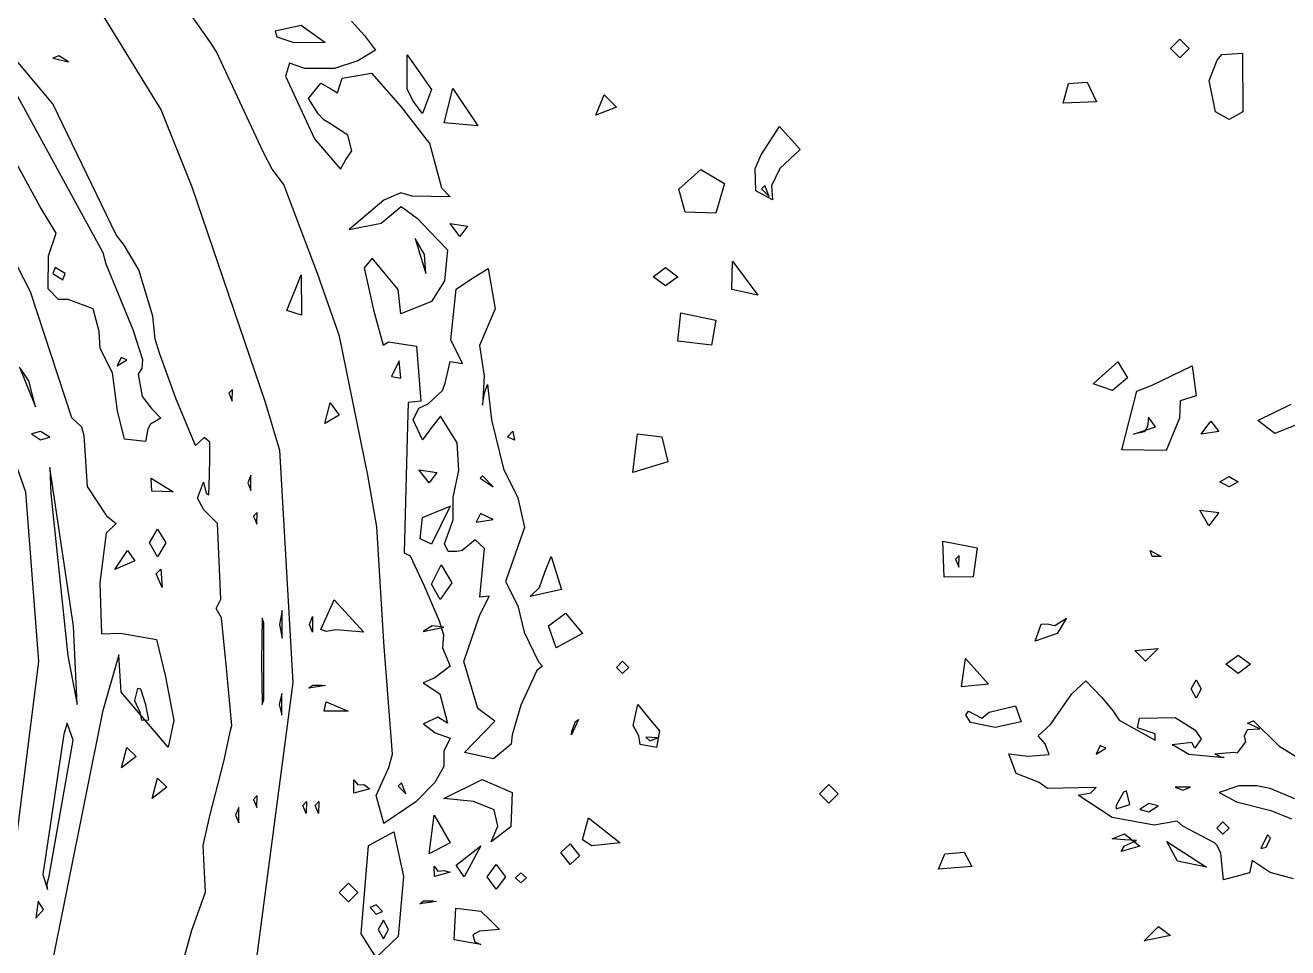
# Model space of a CAD drawing. Extents: x 0.2 to 67.3, y 0 to 43.3.
# Drawn here: x 29.69 to 36.41, y 18.03 to 22.95 of the extents above; entities that cross this region are included whole.
import ezdxf

# ---------------------------------------------------------------- set-up
doc = ezdxf.new("R2010")
doc.units = 0

msp = doc.modelspace()

# ---------------------------------------------------------------- linework, layer by layer
at = {"layer": 'Image'}
for p, q in [((29.833575, 22.530285), (29.274029, 23.195076)), ((30.670414, 22.862495), (30.453749, 23.167692)), ((30.079931, 23.032516), (30.378933, 22.546689)), ((31.156852, 22.947347), (31.017811, 22.917476)), ((31.282394, 22.857468), (31.156852, 22.947347)), ((31.424962, 22.970366), (31.493426, 22.893372)), ((31.017811, 22.917476), (31.026807, 22.886096)), ((31.026807, 22.886096), (31.116644, 22.856039)), ((31.493426, 22.893372), (31.551917, 22.814996)), ((35.78806, 22.824581), (35.837267, 22.873767)), ((35.837267, 22.873767), (35.886474, 22.824581)), ((30.7045, 22.806854), (30.670414, 22.862495)), ((30.953316, 22.273348), (30.7045, 22.806854)), ((31.116644, 22.856039), (31.282381, 22.858685)), ((31.282381, 22.858685), (31.282394, 22.857468)), ((31.551917, 22.814996), (31.457776, 22.759361)), ((35.837267, 22.775368), (35.78806, 22.824581)), ((35.78806, 22.824581), (35.78806, 22.824581)), ((35.886474, 22.824581), (35.837267, 22.775368)), ((29.864994, 22.785951), (29.834125, 22.772987)), ((29.834125, 22.772987), (29.915902, 22.753408)), ((29.915902, 22.753514), (29.864994, 22.785951)), ((29.915902, 22.753408), (29.915902, 22.753514)), ((31.093485, 22.747005), (31.072291, 22.676837)), ((31.17578, 22.718377), (31.093485, 22.747005)), ((31.457776, 22.759361), (31.333438, 22.718377)), ((31.720284, 22.610215), (31.721607, 22.791508)), ((31.721607, 22.791508), (31.851391, 22.606194)), ((35.993337, 22.654163), (36.035604, 22.762456)), ((36.035604, 22.762456), (36.061718, 22.792963)), ((36.061718, 22.792963), (36.170621, 22.799577)), ((36.170621, 22.799577), (36.173531, 22.487925)), ((29.583171, 22.684537), (30.098864, 21.737568)), ((31.072291, 22.676837), (31.228128, 22.344018)), ((31.333438, 22.718377), (31.17578, 22.718377)), ((31.37534, 22.667074), (31.530515, 22.693658)), ((31.530515, 22.693658), (31.686674, 22.515971)), ((31.195333, 22.558066), (31.260942, 22.64006)), ((31.260942, 22.64006), (31.32655, 22.601802)), ((31.32655, 22.601802), (31.350733, 22.587779)), ((31.350733, 22.587779), (31.37534, 22.667074)), ((31.75309, 22.544599), (31.720284, 22.610215)), ((31.851391, 22.606194), (31.802183, 22.478982)), ((31.918417, 22.42895), (31.964756, 22.610956)), ((31.964756, 22.610956), (32.096966, 22.41318)), ((35.216283, 22.534016), (35.243932, 22.637811)), ((35.243932, 22.637811), (35.34355, 22.644426)), ((35.34355, 22.644426), (35.394403, 22.54063)), ((36.026973, 22.487846), (35.993337, 22.654163)), ((30.378933, 22.546689), (30.407977, 22.500413)), ((31.246474, 22.476045), (31.195333, 22.558066)), ((31.802183, 22.478982), (31.752976, 22.544599)), ((31.752976, 22.544599), (31.75309, 22.544599)), ((32.726292, 22.468796), (32.770033, 22.578148)), ((32.770033, 22.578148), (32.835642, 22.512531)), ((35.394403, 22.54063), (35.216283, 22.534016)), ((35.216283, 22.534016), (35.216283, 22.534016)), ((30.170048, 21.831098), (29.833575, 22.530285)), ((30.407977, 22.500413), (30.573441, 22.087426)), ((31.277576, 22.443608), (31.246474, 22.476045)), ((31.686674, 22.515971), (31.827276, 22.333858)), ((32.835642, 22.512531), (32.726292, 22.468796)), ((32.726292, 22.468796), (32.726292, 22.468796)), ((36.026981, 22.487925), (36.026973, 22.487846)), ((36.09971, 22.446915), (36.026981, 22.487925)), ((36.173531, 22.487925), (36.09971, 22.446915)), ((29.765725, 21.981302), (29.530561, 22.410852)), ((31.303585, 22.428791), (31.277576, 22.443608)), ((31.40446, 22.362804), (31.303585, 22.428791)), ((32.096966, 22.41318), (31.918417, 22.429055)), ((31.918417, 22.429055), (31.918417, 22.42895)), ((33.606833, 22.258241), (33.705366, 22.409079)), ((33.705366, 22.409079), (33.814905, 22.286015)), ((31.228128, 22.344018), (31.366637, 22.180718)), ((31.425706, 22.279143), (31.40446, 22.362804)), ((31.827276, 22.333858), (31.840241, 22.320629)), ((29.321752, 22.288641), (29.711599, 21.529076)), ((31.001418, 22.181961), (30.953316, 22.273348)), ((31.392143, 22.22993), (31.425706, 22.279143)), ((31.840241, 22.320629), (31.904733, 22.082558)), ((33.814905, 22.286015), (33.705895, 22.184422)), ((31.366637, 22.180718), (31.392143, 22.22993)), ((33.574358, 22.184422), (33.606833, 22.258241)), ((31.064068, 22.099226), (31.001418, 22.181961)), ((33.169257, 22.074117), (33.285576, 22.179183)), ((33.285576, 22.179183), (33.412256, 22.104941)), ((33.578617, 22.066788), (33.574358, 22.184422)), ((33.705895, 22.184422), (33.66222, 22.092585)), ((30.573441, 22.087426), (30.96499, 20.939268)), ((31.110185, 21.977386), (31.064068, 22.099226)), ((31.904733, 22.082558), (31.949842, 22.033345)), ((33.202063, 21.951615), (33.169257, 22.074117)), ((33.412256, 22.104941), (33.365663, 21.947207)), ((33.667089, 22.018714), (33.578514, 22.066788)), ((33.578514, 22.066788), (33.578617, 22.066788)), ((33.627018, 22.094755), (33.608656, 22.076499)), ((33.608656, 22.076499), (33.649417, 22.036044)), ((33.649417, 22.036044), (33.627007, 22.094861)), ((33.627007, 22.094861), (33.627018, 22.094755)), ((33.66222, 22.092585), (33.667089, 22.018714)), ((31.59719, 22.015856), (31.412863, 21.860176)), ((31.687405, 22.054776), (31.59719, 22.015856)), ((31.747394, 22.038372), (31.687405, 22.054776)), ((31.949842, 22.033345), (31.747394, 22.038372)), ((29.851286, 21.839935), (29.765725, 21.981302)), ((31.243641, 21.625887), (31.110185, 21.977386)), ((31.582138, 21.893883), (31.688953, 21.983071)), ((31.688953, 21.983071), (31.776312, 21.91849)), ((33.365663, 21.947207), (33.202063, 21.951615)), ((33.202063, 21.951615), (33.202063, 21.951615)), ((31.412863, 21.860176), (31.582138, 21.893883)), ((31.776312, 21.91849), (31.838011, 21.8529)), ((31.949913, 21.891449), (32.042531, 21.877691)), ((31.949913, 21.891343), (31.949913, 21.891449)), ((32.001523, 21.823002), (31.949913, 21.891343)), ((32.042531, 21.877691), (32.001523, 21.823002)), ((29.809402, 21.719761), (29.851286, 21.839935)), ((30.212534, 21.777229), (30.170048, 21.831098)), ((31.813087, 21.725979), (31.763991, 21.811863)), ((31.763991, 21.811863), (31.820437, 21.625887)), ((31.838011, 21.8529), (31.935176, 21.751114)), ((30.098864, 21.737568), (30.114739, 21.676211)), ((30.291399, 21.644593), (30.212534, 21.777229)), ((31.820437, 21.625887), (31.813082, 21.725979)), ((31.813082, 21.725979), (31.813087, 21.725979)), ((31.935176, 21.751114), (31.919619, 21.585829)), ((29.809156, 21.543284), (29.809402, 21.719761)), ((30.114739, 21.676211), (30.259866, 21.327755)), ((31.53401, 21.706532), (31.491124, 21.655018)), ((31.672935, 21.540057), (31.53401, 21.706532)), ((33.450731, 21.540189), (33.453668, 21.691345)), ((33.453668, 21.691345), (33.590151, 21.509391)), ((29.84642, 21.658087), (29.833879, 21.625279)), ((29.833879, 21.625279), (29.886957, 21.59247)), ((29.899498, 21.625279), (29.84642, 21.658087)), ((29.886957, 21.59247), (29.899498, 21.625279)), ((29.899498, 21.625279), (29.899498, 21.625279)), ((30.365969, 21.398558), (30.291399, 21.644593)), ((31.080568, 21.428852), (31.15558, 21.619167)), ((31.15558, 21.619167), (31.157432, 21.402844)), ((31.36075, 21.291349), (31.243641, 21.625887)), ((31.491124, 21.655018), (31.542215, 21.431366)), ((31.982597, 21.542782), (32.05821, 21.593635)), ((32.05821, 21.593635), (32.152491, 21.651975)), ((32.152491, 21.651975), (32.189882, 21.43761)), ((33.032473, 21.608584), (33.098082, 21.65777)), ((33.098082, 21.559371), (33.032473, 21.608584)), ((33.032473, 21.608584), (33.032473, 21.608584)), ((33.098082, 21.65777), (33.16369, 21.608584)), ((33.16369, 21.608584), (33.098082, 21.559371)), ((29.711599, 21.529076), (29.932486, 20.858306)), ((29.863319, 21.48714), (29.809156, 21.543284)), ((31.686693, 21.410464), (31.672935, 21.540057)), ((31.919619, 21.585829), (31.85143, 21.476583)), ((31.954125, 21.271928), (31.982597, 21.542782)), ((33.590151, 21.509391), (33.450731, 21.540189)), ((33.450731, 21.540189), (33.450731, 21.540189)), ((29.91449, 21.48714), (29.863319, 21.48714)), ((30.048951, 21.437081), (29.91449, 21.48714)), ((31.85143, 21.476583), (31.686693, 21.410464)), ((30.079989, 21.31659), (30.048951, 21.437081)), ((30.377769, 21.275526), (30.365969, 21.398558)), ((31.080531, 21.428773), (31.080568, 21.428852)), ((31.157432, 21.402844), (31.080531, 21.428773)), ((31.542215, 21.431366), (31.593306, 21.243327)), ((32.189882, 21.43761), (32.106412, 21.242639)), ((33.163577, 21.264811), (33.179901, 21.415359)), ((33.179901, 21.415359), (33.365963, 21.376921)), ((30.259866, 21.327755), (30.310142, 21.167973)), ((33.365963, 21.376921), (33.343057, 21.243671)), ((30.085122, 21.225944), (30.079989, 21.31659)), ((30.401873, 21.201734), (30.377769, 21.275526)), ((31.511174, 20.550675), (31.36075, 21.291349)), ((31.593306, 21.243327), (31.621785, 21.260525)), ((31.621785, 21.260525), (31.769944, 21.23777)), ((32.015461, 21.145246), (31.954125, 21.271928)), ((33.343057, 21.243671), (33.163571, 21.264837)), ((33.163571, 21.264837), (33.163577, 21.264811)), ((30.150733, 21.09561), (30.085122, 21.225944)), ((30.491132, 20.955699), (30.401873, 21.201734)), ((31.769944, 21.23777), (31.794391, 20.945433)), ((32.106412, 21.242639), (32.130383, 21.07828)), ((29.70512, 21.054018), (29.65578, 21.126513)), ((29.65578, 21.126513), (29.740942, 20.914477)), ((30.196448, 21.178583), (30.176419, 21.13326)), ((30.176419, 21.13326), (30.227327, 21.165672)), ((30.227314, 21.165619), (30.196448, 21.178583)), ((30.227327, 21.165672), (30.227314, 21.165619)), ((30.307337, 21.121142), (30.287652, 21.089604)), ((30.310142, 21.167973), (30.307337, 21.121142)), ((31.678491, 21.160909), (31.636835, 21.076243)), ((31.678501, 21.160936), (31.678491, 21.160909)), ((31.687259, 21.068041), (31.678501, 21.160936)), ((31.923608, 21.040947), (31.949855, 21.156094)), ((31.949855, 21.156094), (32.015461, 21.145246)), ((35.375943, 21.03809), (35.506565, 21.155274)), ((35.506565, 21.155274), (35.558315, 21.068781)), ((35.689535, 21.030655), (35.90335, 21.133472)), ((35.90335, 21.133472), (35.923749, 20.974034)), ((29.740942, 20.914477), (29.70512, 21.054018)), ((29.70512, 21.054018), (29.70512, 21.054018)), ((30.178416, 20.894077), (30.150733, 21.09561)), ((30.287652, 21.089604), (30.309639, 20.969404)), ((31.636835, 21.076243), (31.687259, 21.068041)), ((32.130383, 21.07828), (32.121704, 20.924319)), ((35.558315, 21.068781), (35.478239, 21.002133)), ((30.791233, 21.008139), (30.771416, 20.988295)), ((30.771416, 20.988295), (30.78864, 20.945221)), ((30.78864, 20.945221), (30.791286, 21.008112)), ((30.791286, 21.008112), (30.791233, 21.008139)), ((31.833669, 20.931648), (31.909427, 21.001577)), ((31.909427, 21.001577), (31.923608, 21.040947)), ((32.121704, 20.924319), (32.133558, 20.988401)), ((32.133558, 20.988401), (32.148586, 21.03428)), ((32.148586, 21.03428), (32.169938, 20.845658)), ((35.478239, 21.002133), (35.375943, 21.03809)), ((35.375943, 21.03809), (35.375943, 21.03809)), ((35.529131, 20.686247), (35.608956, 20.997661)), ((35.608956, 20.997661), (35.689535, 21.030655)), ((29.688575, 20.4595), (29.51041, 20.967949)), ((30.309639, 20.969404), (30.358846, 20.906486)), ((30.593378, 20.709663), (30.491132, 20.955699)), ((30.96499, 20.939268), (31.040833, 20.684236)), ((31.282781, 20.826741), (31.310117, 20.936093)), ((31.310117, 20.936093), (31.359324, 20.870476)), ((31.725473, 20.937495), (31.720631, 20.751837)), ((31.794391, 20.945433), (31.725473, 20.937495)), ((31.782755, 20.907042), (31.833669, 20.931648)), ((35.838963, 20.946888), (35.835868, 20.854628)), ((35.923749, 20.974034), (35.838963, 20.946888)), ((36.253131, 20.842616), (36.43151, 20.929981)), ((29.932486, 20.858306), (29.986408, 20.809093)), ((30.21479, 20.741886), (30.178416, 20.894077)), ((30.408053, 20.853755), (30.354205, 20.821714)), ((30.358846, 20.906486), (30.408053, 20.853755)), ((31.359324, 20.870476), (31.282781, 20.826741)), ((31.753537, 20.845764), (31.782755, 20.907042)), ((31.898911, 20.864589), (31.851449, 20.804754)), ((31.987061, 20.722733), (31.898911, 20.864589)), ((35.669948, 20.860105), (35.66545, 20.810204)), ((35.707333, 20.808141), (35.669948, 20.860105)), ((35.835868, 20.854628), (35.763957, 20.682411)), ((29.768286, 20.784249), (29.719079, 20.771284)), ((29.817493, 20.752472), (29.768286, 20.784249)), ((29.986408, 20.809093), (29.999003, 20.762659)), ((30.338648, 20.796314), (30.326874, 20.730962)), ((30.354205, 20.821714), (30.338648, 20.796314)), ((31.282781, 20.826741), (31.282781, 20.826741)), ((31.802242, 20.739137), (31.753537, 20.845764)), ((31.851449, 20.804754), (31.802242, 20.739137)), ((32.169938, 20.845658), (32.234689, 20.58478)), ((32.255983, 20.754351), (32.283857, 20.784884)), ((32.283857, 20.784884), (32.292853, 20.737127)), ((35.59111, 20.769141), (35.707323, 20.808114)), ((35.66545, 20.810204), (35.648516, 20.781841)), ((35.707323, 20.808114), (35.707333, 20.808141)), ((35.951969, 20.769432), (36.003584, 20.837774)), ((36.003584, 20.837774), (36.044589, 20.783085)), ((36.344375, 20.772157), (36.253131, 20.842616)), ((36.253131, 20.842616), (36.253131, 20.842616)), ((36.462929, 20.821681), (36.344375, 20.772157)), ((29.719079, 20.771284), (29.768286, 20.739508)), ((29.768286, 20.739508), (29.817493, 20.752472)), ((29.817493, 20.752472), (29.817493, 20.752472)), ((29.999003, 20.762659), (30.01538, 20.490641)), ((30.326874, 20.730962), (30.21479, 20.741886)), ((30.639992, 20.750673), (30.593378, 20.709663)), ((30.67049, 20.726067), (30.639992, 20.750673)), ((30.67049, 20.644046), (30.67049, 20.726067)), ((31.720631, 20.751837), (31.705179, 20.137343)), ((31.99693, 20.575122), (31.987061, 20.722733)), ((32.255983, 20.754324), (32.255983, 20.754351)), ((32.292853, 20.737127), (32.255983, 20.754324)), ((32.92301, 20.564592), (32.948145, 20.770517)), ((32.948145, 20.770517), (33.078161, 20.755171)), ((33.078161, 20.755171), (33.10939, 20.621768)), ((35.648516, 20.781841), (35.59111, 20.769141)), ((36.044589, 20.783085), (35.951969, 20.769326)), ((35.951969, 20.769326), (35.951969, 20.769432)), ((31.040833, 20.684236), (31.111974, 19.446649)), ((35.529123, 20.686115), (35.529131, 20.686247)), ((35.763957, 20.682411), (35.529123, 20.686115)), ((29.943797, 19.746634), (29.817557, 20.591421)), ((29.817557, 20.591421), (29.822954, 20.452118)), ((30.668109, 20.549908), (30.67049, 20.644046)), ((32.234689, 20.58478), (32.310709, 20.430501)), ((33.10939, 20.621768), (32.923002, 20.564618)), ((30.361513, 20.465373), (30.356592, 20.535038)), ((30.356592, 20.535038), (30.473596, 20.461722)), ((30.665014, 20.44545), (30.668109, 20.549908)), ((30.888965, 20.550913), (30.872428, 20.509903)), ((30.888965, 20.468919), (30.888965, 20.550913)), ((30.888965, 20.550913), (30.888965, 20.550913)), ((31.559516, 20.274583), (31.511174, 20.550675)), ((31.785785, 20.57835), (31.878402, 20.564592)), ((31.785785, 20.578244), (31.785785, 20.57835)), ((31.837397, 20.509903), (31.785785, 20.578244)), ((31.878402, 20.564592), (31.837397, 20.509903)), ((31.965632, 20.433068), (31.99693, 20.575122)), ((32.122032, 20.546627), (32.10965, 20.534191)), ((32.10965, 20.534191), (32.179442, 20.489186)), ((32.179439, 20.489239), (32.122032, 20.546627)), ((32.923002, 20.564618), (32.92301, 20.564592)), ((36.050384, 20.515591), (36.099591, 20.542923)), ((36.099591, 20.48826), (36.050384, 20.515591)), ((36.050384, 20.515591), (36.050384, 20.515591)), ((36.099591, 20.542923), (36.148798, 20.515591)), ((36.148798, 20.515591), (36.099591, 20.48826)), ((29.758999, 19.557351), (29.688575, 20.4595)), ((29.822954, 20.452118), (29.913823, 19.588095)), ((30.01538, 20.490641), (30.118367, 20.333505)), ((30.361518, 20.465426), (30.361513, 20.465373)), ((30.473596, 20.461722), (30.361518, 20.465426)), ((30.604795, 20.428967), (30.636571, 20.512919)), ((30.636571, 20.512919), (30.649879, 20.455504)), ((30.649879, 20.455504), (30.665014, 20.44545)), ((30.872428, 20.509903), (30.888965, 20.468919)), ((32.179442, 20.489186), (32.179439, 20.489239)), ((30.637661, 20.365335), (30.604795, 20.428967)), ((31.802509, 20.325726), (31.949818, 20.385602)), ((31.949818, 20.385602), (31.851404, 20.182984)), ((31.966955, 20.313291), (31.965632, 20.433068)), ((32.310709, 20.430501), (32.345465, 20.272201)), ((30.118367, 20.333505), (30.171212, 20.293871)), ((30.709691, 20.293447), (30.637661, 20.365335)), ((30.92245, 20.352052), (30.902633, 20.332209)), ((30.902633, 20.332209), (30.919857, 20.289161)), ((30.919857, 20.289161), (30.922503, 20.352052)), ((30.922503, 20.352052), (30.92245, 20.352052)), ((31.790523, 20.211427), (31.802509, 20.325726)), ((31.9196, 20.185656), (31.966955, 20.313291)), ((32.112537, 20.345623), (32.08793, 20.29985)), ((32.08793, 20.29985), (32.179436, 20.314667)), ((32.179439, 20.314746), (32.112537, 20.345623)), ((32.179436, 20.314667), (32.179439, 20.314746)), ((35.944204, 20.364038), (36.044465, 20.351867)), ((35.944204, 20.364012), (35.944204, 20.364038)), ((35.991606, 20.280615), (35.944204, 20.364012)), ((36.044465, 20.351867), (35.991606, 20.280615)), ((30.171212, 20.293871), (30.117345, 20.242039)), ((30.348284, 20.190048), (30.391572, 20.26384)), ((30.391572, 20.26384), (30.434861, 20.190048)), ((30.728212, 19.889614), (30.709691, 20.293447)), ((31.597079, 19.660353), (31.559516, 20.274583)), ((32.345465, 20.272201), (32.261526, 20.029182)), ((30.117345, 20.242039), (30.084169, 19.977588)), ((30.391572, 20.11623), (30.348284, 20.190048)), ((30.348284, 20.190048), (30.348284, 20.190048)), ((30.434861, 20.190048), (30.391572, 20.11623)), ((31.790534, 20.211427), (31.790523, 20.211427)), ((31.851404, 20.182984), (31.790534, 20.211427)), ((31.939973, 20.14417), (31.9196, 20.185656)), ((32.083843, 20.205579), (32.014921, 20.14999)), ((32.132978, 20.160468), (32.083843, 20.205579)), ((34.582379, 20.007116), (34.574045, 20.198541)), ((34.574045, 20.198541), (34.757988, 20.16396)), ((30.163012, 20.048893), (30.231891, 20.149038)), ((30.231891, 20.149038), (30.270962, 20.094349)), ((31.705179, 20.137343), (31.736583, 20.120939)), ((31.736583, 20.120939), (31.811989, 19.961713)), ((31.986087, 20.14417), (31.939973, 20.14417)), ((32.014921, 20.14999), (31.986087, 20.14417)), ((32.107552, 19.90033), (32.132978, 20.160468)), ((32.455346, 20.034579), (32.488557, 20.1166)), ((32.488557, 20.1166), (32.542442, 19.941843)), ((34.662193, 20.122765), (34.642376, 20.102921)), ((34.6596, 20.059873), (34.662246, 20.122765)), ((34.662246, 20.122765), (34.662193, 20.122765)), ((34.757988, 20.16396), (34.736485, 20.008921)), ((35.689535, 20.116706), (35.679401, 20.149011)), ((35.679401, 20.149011), (35.738745, 20.116706)), ((35.689537, 20.116706), (35.689535, 20.116706)), ((35.738745, 20.116706), (35.689537, 20.116706)), ((30.270962, 20.094349), (30.163012, 20.048893)), ((30.163012, 20.048893), (30.163012, 20.048893)), ((30.383603, 20.02561), (30.408924, 20.050216)), ((30.408924, 20.050216), (30.414956, 19.952215)), ((31.851393, 19.969995), (31.902016, 20.072441)), ((31.902016, 20.072441), (31.959489, 19.977165)), ((34.642376, 20.102921), (34.6596, 20.059873)), ((30.084169, 19.977588), (30.09171, 19.704353)), ((30.414956, 19.952215), (30.383603, 20.02561)), ((30.383603, 20.02561), (30.383603, 20.02561)), ((31.959489, 19.977165), (31.897206, 19.888344)), ((32.261526, 20.029182), (32.245572, 19.98333)), ((32.245572, 19.98333), (32.310701, 19.853763)), ((32.426099, 19.952585), (32.455346, 20.034579)), ((34.736485, 20.008921), (34.582371, 20.007116)), ((34.582371, 20.007116), (34.582379, 20.007116)), ((31.811989, 19.961713), (31.891192, 19.774732)), ((31.897206, 19.888344), (31.851393, 19.970021)), ((31.851393, 19.970021), (31.851393, 19.969995)), ((32.376268, 19.903373), (32.426099, 19.952585)), ((32.542442, 19.941843), (32.376268, 19.903373)), ((30.703209, 19.840402), (30.728212, 19.889614)), ((31.261413, 19.728536), (31.332972, 19.887048)), ((31.332972, 19.887048), (31.489449, 19.714831)), ((32.105628, 19.801746), (32.157301, 19.905886)), ((32.157301, 19.905886), (32.107552, 19.90033)), ((32.310701, 19.853763), (32.34401, 19.714354)), ((32.376268, 19.903373), (32.376268, 19.903373)), ((30.732427, 19.791216), (30.703209, 19.840402)), ((30.760168, 19.50409), (30.732427, 19.791216)), ((30.94892, 19.787915), (30.945501, 19.558568)), ((30.957142, 19.76362), (30.94892, 19.787915)), ((31.054411, 19.82921), (31.040203, 19.755418)), ((31.054411, 19.681599), (31.054411, 19.82921)), ((31.054411, 19.82921), (31.054411, 19.82921)), ((31.200479, 19.755841), (31.217016, 19.796825)), ((31.217016, 19.796825), (31.217016, 19.714831)), ((32.022412, 19.558303), (32.105628, 19.801746)), ((32.474679, 19.748274), (32.564894, 19.815531)), ((32.564894, 19.815531), (32.655104, 19.707184)), ((35.171222, 19.750364), (35.234332, 19.788014)), ((35.234332, 19.788014), (35.183922, 19.707713)), ((29.962361, 19.328381), (29.943787, 19.746634)), ((29.943787, 19.746634), (29.943797, 19.746634)), ((30.09171, 19.704353), (30.194265, 19.70938)), ((30.194265, 19.70938), (30.384878, 19.675133)), ((30.957142, 19.353543), (30.957142, 19.76362)), ((30.957142, 19.76362), (30.957142, 19.76362)), ((31.040203, 19.755418), (31.054411, 19.681599)), ((31.217016, 19.714831), (31.200479, 19.755841)), ((31.200479, 19.755841), (31.200479, 19.755841)), ((31.290117, 19.71827), (31.261413, 19.728589)), ((31.261413, 19.728589), (31.261413, 19.728536)), ((31.340756, 19.726472), (31.290117, 19.71827)), ((31.489449, 19.714831), (31.340756, 19.726472)), ((31.853663, 19.747163), (31.805507, 19.717821)), ((31.805507, 19.717821), (31.917002, 19.741104)), ((31.917002, 19.741077), (31.853663, 19.747163)), ((31.891192, 19.774732), (31.91421, 19.700385)), ((31.917002, 19.741104), (31.917002, 19.741077)), ((32.34401, 19.714354), (32.420982, 19.555287)), ((32.515002, 19.630323), (32.474679, 19.748274)), ((35.066749, 19.665698), (35.099052, 19.75592)), ((35.099052, 19.75592), (35.131352, 19.758566)), ((35.131352, 19.758566), (35.171222, 19.750364)), ((30.384878, 19.675133), (30.434337, 19.47668)), ((31.643524, 19.063083), (31.597079, 19.660353)), ((31.91421, 19.700385), (31.908813, 19.630376)), ((32.655104, 19.707184), (32.515002, 19.630323)), ((35.183922, 19.707713), (35.066735, 19.666703)), ((35.066735, 19.666703), (35.066749, 19.665698)), ((29.913823, 19.588095), (29.962361, 19.328381)), ((30.18565, 19.593493), (30.098227, 19.290069)), ((30.197953, 19.394976), (30.18565, 19.593493)), ((31.908813, 19.630376), (31.949821, 19.53375)), ((32.515002, 19.630323), (32.515002, 19.630323)), ((35.597293, 19.616141), (35.722338, 19.626989)), ((35.597293, 19.616009), (35.597293, 19.616141)), ((35.654324, 19.558965), (35.597293, 19.616009)), ((35.722338, 19.626989), (35.654324, 19.558965)), ((36.083189, 19.542693), (36.148798, 19.591905)), ((36.148798, 19.591905), (36.214407, 19.542693)), ((29.590928, 18.228774), (29.758999, 19.557351)), ((30.945501, 19.558568), (30.94892, 19.329194)), ((31.949821, 19.53375), (31.868684, 19.471282)), ((32.098352, 19.307426), (32.022412, 19.558303)), ((32.411841, 19.508985), (32.32673, 19.324968)), ((32.441911, 19.533591), (32.411841, 19.508985)), ((32.420982, 19.555287), (32.441911, 19.533591)), ((32.835531, 19.526289), (32.868336, 19.559071)), ((32.868336, 19.493481), (32.835531, 19.526289)), ((32.835531, 19.526289), (32.835531, 19.526289)), ((32.868336, 19.559071), (32.901139, 19.526289)), ((32.901139, 19.526289), (32.868336, 19.493481)), ((34.674811, 19.423631), (34.694814, 19.573094)), ((34.694814, 19.573094), (34.81731, 19.43731)), ((36.148798, 19.493507), (36.083189, 19.542693)), ((36.083189, 19.542693), (36.083189, 19.542693)), ((36.214407, 19.542693), (36.148798, 19.493507)), ((30.434337, 19.47668), (30.478009, 19.243741)), ((30.786018, 19.217124), (30.760168, 19.50409)), ((31.111974, 19.446649), (30.912571, 17.937627)), ((31.868684, 19.471282), (31.805845, 19.443951)), ((31.805845, 19.443951), (31.895187, 19.386139)), ((35.26267, 19.385293), (35.336573, 19.455473)), ((35.336573, 19.455473), (35.421277, 19.366507)), ((35.897296, 19.41146), (35.924633, 19.460672)), ((35.924633, 19.460672), (35.951969, 19.41146)), ((30.447288, 19.101448), (30.197953, 19.394976)), ((30.284429, 19.413365), (30.267523, 19.350712)), ((30.301283, 19.41019), (30.284429, 19.413365)), ((30.328022, 19.326185), (30.301283, 19.41019)), ((31.053882, 19.386351), (31.03888, 19.328936)), ((31.053882, 19.271548), (31.053882, 19.386351)), ((31.053882, 19.386351), (31.053882, 19.386351)), ((31.285956, 19.429452), (31.197889, 19.416487)), ((31.197889, 19.416487), (31.197892, 19.416752)), ((31.197892, 19.416752), (31.218265, 19.432097)), ((31.218265, 19.432097), (31.267382, 19.432097)), ((31.267382, 19.432097), (31.285956, 19.429452)), ((31.895187, 19.386139), (31.935697, 19.228395)), ((34.81731, 19.43731), (34.674809, 19.423551)), ((34.674809, 19.423551), (34.674811, 19.423631)), ((35.148357, 19.222309), (35.26267, 19.385293)), ((35.924633, 19.362247), (35.897296, 19.41146)), ((35.897296, 19.41146), (35.897296, 19.41146)), ((35.951969, 19.41146), (35.924633, 19.362247)), ((30.267523, 19.350712), (30.296762, 19.28737)), ((30.328025, 19.326), (30.328022, 19.326185)), ((30.344508, 19.247604), (30.328025, 19.326)), ((30.94892, 19.329194), (30.957142, 19.353543)), ((31.03888, 19.328936), (31.053882, 19.271548)), ((31.278714, 19.294064), (31.290223, 19.343383)), ((31.290223, 19.343383), (31.40641, 19.2929)), ((32.18808, 19.239587), (32.098352, 19.307426)), ((32.32673, 19.324968), (32.280743, 19.166297)), ((32.92574, 19.216594), (32.950347, 19.328672)), ((32.950347, 19.328672), (32.999554, 19.266892)), ((34.821837, 19.287741), (34.961281, 19.322163)), ((34.961281, 19.322163), (34.992244, 19.235661)), ((35.421277, 19.366507), (35.482194, 19.292715)), ((30.098227, 19.290069), (29.780146, 17.705683)), ((30.296762, 19.28737), (30.305466, 19.244429)), ((30.305466, 19.244429), (30.344508, 19.247604)), ((30.478009, 19.243741), (30.447288, 19.101448)), ((31.278719, 19.2929), (31.278714, 19.294064)), ((31.40641, 19.2929), (31.278719, 19.2929)), ((31.884209, 19.261203), (31.808316, 19.225405)), ((31.935697, 19.228395), (31.884209, 19.261203)), ((32.027259, 19.073614), (32.18808, 19.239587)), ((32.634149, 19.249482), (32.595739, 19.16725)), ((32.597901, 19.186432), (32.617427, 19.238105)), ((32.617427, 19.238105), (32.634149, 19.249482)), ((32.999554, 19.266892), (33.065162, 19.187967)), ((34.697404, 19.274035), (34.710871, 19.29335)), ((34.722963, 19.232099), (34.697404, 19.274035)), ((34.710871, 19.29335), (34.782475, 19.254933)), ((34.782475, 19.254933), (34.821837, 19.287741)), ((35.482194, 19.292715), (35.514389, 19.245169)), ((35.514389, 19.245169), (35.706034, 19.139098)), ((35.612816, 19.203815), (35.621812, 19.255938)), ((35.621812, 19.255938), (35.813198, 19.259907)), ((35.813198, 19.259907), (35.917801, 19.19429)), ((36.198008, 19.22985), (36.230483, 19.241227)), ((36.230483, 19.241227), (36.364303, 19.108036)), ((29.891087, 19.171166), (29.780412, 18.422211)), ((29.909132, 19.22858), (29.891087, 19.171166)), ((29.9418, 19.139098), (29.909132, 19.22858)), ((30.743886, 19.025327), (30.780118, 19.189369)), ((30.780118, 19.189369), (30.786018, 19.217124)), ((31.808316, 19.225405), (31.870102, 19.176828)), ((31.870102, 19.176828), (31.949821, 19.148941)), ((32.595739, 19.16725), (32.597856, 19.186564)), ((32.597856, 19.186564), (32.597901, 19.186432)), ((32.954445, 19.161932), (32.92574, 19.216594)), ((33.065162, 19.187967), (33.048758, 19.09904)), ((34.722971, 19.232284), (34.722963, 19.232099)), ((34.853984, 19.206884), (34.722971, 19.232284)), ((34.992244, 19.235661), (34.853984, 19.206884)), ((35.082745, 19.161111), (35.148357, 19.222309)), ((35.706299, 19.171589), (35.612816, 19.203815)), ((35.706034, 19.139098), (35.706299, 19.171589)), ((35.917801, 19.19429), (35.951975, 19.145078)), ((36.181604, 19.161323), (36.198008, 19.195931)), ((36.263616, 19.198841), (36.198008, 19.22985)), ((36.198008, 19.195931), (36.263616, 19.198841)), ((29.813877, 18.41385), (29.9418, 19.139098)), ((31.949821, 19.148941), (31.916925, 19.080705)), ((32.274393, 19.117482), (32.18014, 19.039245)), ((32.280743, 19.166297), (32.274393, 19.117482)), ((32.962647, 19.115444), (32.954445, 19.161932)), ((33.048758, 19.09904), (32.962644, 19.115444)), ((32.962644, 19.115444), (32.962647, 19.115444)), ((33.05628, 19.151666), (32.993402, 19.154312)), ((32.993402, 19.154312), (33.013219, 19.134468)), ((33.013219, 19.134468), (33.056278, 19.151666)), ((33.056278, 19.151666), (33.05628, 19.151666)), ((35.120388, 19.11944), (35.082745, 19.161111)), ((35.141157, 19.062025), (35.120388, 19.11944)), ((35.4124, 19.109412), (35.392371, 19.064089)), ((35.443266, 19.096447), (35.4124, 19.109412)), ((35.900989, 19.125816), (35.797104, 19.113381)), ((35.797104, 19.113381), (35.810915, 19.107824)), ((35.810915, 19.107824), (35.885689, 19.064248)), ((35.917235, 19.095892), (35.900989, 19.125816)), ((35.951975, 19.145078), (35.917235, 19.095892)), ((36.144993, 19.071127), (36.189806, 19.129018)), ((36.189806, 19.129018), (36.181604, 19.161323)), ((36.364303, 19.108036), (36.533918, 19.004015)), ((30.199321, 18.990826), (30.227552, 19.099278)), ((30.276759, 19.052024), (30.199321, 18.990826)), ((30.227552, 19.099278), (30.276759, 19.052024)), ((31.623071, 18.992334), (31.643524, 19.063083)), ((31.916925, 19.080705), (31.916925, 18.998922)), ((32.027301, 19.073482), (32.027259, 19.073614)), ((32.18014, 19.039245), (32.027301, 19.073482)), ((34.96513, 18.960901), (34.926141, 19.066523)), ((34.926141, 19.066523), (35.027141, 19.0525)), ((35.027141, 19.0525), (35.141157, 19.062025)), ((35.392371, 19.064089), (35.443279, 19.096527)), ((35.443279, 19.096527), (35.443266, 19.096447)), ((35.885689, 19.064248), (36.074151, 19.045462)), ((36.023579, 19.065306), (36.125837, 19.073773)), ((36.054334, 19.048108), (36.023579, 19.065306)), ((36.074151, 19.045462), (36.054334, 19.048108)), ((36.125837, 19.073773), (36.144993, 19.071127)), ((30.199321, 18.990826), (30.199321, 18.990826)), ((30.670075, 18.734577), (30.743886, 19.025327)), ((31.556153, 18.843294), (31.623071, 18.992334)), ((31.916925, 18.998922), (31.868276, 18.9137)), ((30.363344, 18.826811), (30.391572, 18.935263)), ((30.391572, 18.935263), (30.44078, 18.887982)), ((31.436252, 18.855333), (31.43731, 18.9264)), ((31.43731, 18.9264), (31.458265, 18.900471)), ((31.458265, 18.900471), (31.490568, 18.903117)), ((31.490568, 18.903117), (31.522871, 18.87851)), ((31.691442, 18.911848), (31.67308, 18.893592)), ((31.691455, 18.911954), (31.691442, 18.911848)), ((31.713839, 18.853137), (31.691455, 18.911954)), ((31.868276, 18.9137), (31.766748, 18.80919)), ((31.917002, 18.827366), (32.120821, 18.929443)), ((32.120821, 18.929443), (32.280815, 18.858951)), ((33.918085, 18.852687), (33.967293, 18.901899)), ((33.967293, 18.901899), (34.0165, 18.852687)), ((35.088146, 18.912986), (34.96513, 18.960901)), ((35.131945, 18.881632), (35.088146, 18.912986)), ((30.44078, 18.887982), (30.363344, 18.826811)), ((30.922458, 18.84303), (30.902641, 18.823186)), ((30.919865, 18.780138), (30.922511, 18.843003)), ((30.922511, 18.843003), (30.922458, 18.84303)), ((31.436278, 18.855227), (31.436252, 18.855333)), ((31.522871, 18.87851), (31.436278, 18.855227)), ((31.597155, 18.696583), (31.556153, 18.843294)), ((31.67308, 18.893592), (31.713839, 18.853137)), ((32.280815, 18.858951), (32.273861, 18.676422)), ((33.967293, 18.803501), (33.918085, 18.852687)), ((33.918085, 18.852687), (33.918085, 18.852687)), ((34.0165, 18.852687), (33.967293, 18.803501)), ((35.296883, 18.884278), (35.131945, 18.881632)), ((35.29647, 18.846284), (35.363452, 18.857132)), ((35.476395, 18.726084), (35.29647, 18.846284)), ((35.391553, 18.886924), (35.296883, 18.884278)), ((35.363452, 18.857132), (35.391553, 18.886924)), ((35.536987, 18.861021), (35.499075, 18.791013)), ((35.553047, 18.868694), (35.536987, 18.861021)), ((35.570615, 18.794876), (35.553047, 18.868694)), ((35.894563, 18.888829), (35.812553, 18.888829)), ((35.812553, 18.888829), (35.853555, 18.872425)), ((35.853555, 18.872425), (35.894563, 18.888829)), ((35.894563, 18.888829), (35.894563, 18.888829)), ((36.15197, 18.895893), (36.046928, 18.859275)), ((36.046928, 18.859275), (36.138873, 18.809322)), ((36.247223, 18.895893), (36.15197, 18.895893)), ((36.318618, 18.881077), (36.247223, 18.895893)), ((36.449835, 18.826123), (36.318618, 18.881077)), ((30.363344, 18.826811), (30.363344, 18.826811)), ((30.823361, 18.779477), (30.806825, 18.738467)), ((30.823361, 18.697456), (30.823361, 18.779477)), ((30.823361, 18.779477), (30.823361, 18.779477)), ((30.902641, 18.823186), (30.919865, 18.780138)), ((31.182255, 18.748018), (31.16503, 18.791066)), ((31.16503, 18.791066), (31.165083, 18.791039)), ((31.165083, 18.791039), (31.184901, 18.810883)), ((31.184901, 18.810883), (31.182255, 18.748018)), ((31.247866, 18.748018), (31.230642, 18.791066)), ((31.230642, 18.791066), (31.230695, 18.791039)), ((31.230695, 18.791039), (31.250512, 18.810883)), ((31.250512, 18.810883), (31.247866, 18.748018)), ((31.766748, 18.80919), (31.597169, 18.693831)), ((32.074976, 18.811756), (31.917002, 18.827366)), ((32.183982, 18.767333), (32.074976, 18.811756)), ((32.203667, 18.679623), (32.183982, 18.767333)), ((35.499075, 18.772492), (35.570721, 18.794981)), ((35.499075, 18.791013), (35.499075, 18.772492)), ((35.570721, 18.794981), (35.570615, 18.794876)), ((35.673131, 18.80149), (35.623923, 18.769714)), ((35.623923, 18.769714), (35.673131, 18.756749)), ((35.722338, 18.788526), (35.673131, 18.80149)), ((35.673131, 18.756749), (35.722338, 18.788526)), ((35.722338, 18.788526), (35.722338, 18.788526)), ((36.138873, 18.809322), (36.32184, 18.764502)), ((30.63388, 18.577441), (30.670075, 18.734577)), ((30.806825, 18.738467), (30.823361, 18.697456)), ((31.838198, 18.533521), (31.864286, 18.739022)), ((31.864286, 18.739022), (31.949807, 18.592205)), ((32.655104, 18.607736), (32.686941, 18.725237)), ((32.686941, 18.725237), (32.85615, 18.590512)), ((35.701314, 18.684783), (35.476395, 18.726084)), ((35.823829, 18.706743), (35.701314, 18.684783)), ((35.853145, 18.680549), (35.823829, 18.706743)), ((36.066788, 18.703012), (36.033982, 18.670204)), ((36.099591, 18.670204), (36.066788, 18.703012)), ((36.32184, 18.764502), (36.431894, 18.720052)), ((31.514268, 18.577488), (31.649683, 18.649434)), ((31.597169, 18.693831), (31.597155, 18.696583)), ((31.649683, 18.649434), (31.701078, 18.41213)), ((32.168504, 18.596915), (32.203667, 18.679623)), ((32.273861, 18.676422), (32.168504, 18.59702)), ((35.476305, 18.612128), (35.541913, 18.638904)), ((35.541913, 18.638904), (35.623651, 18.573843)), ((36.022446, 18.591067), (35.853145, 18.680549)), ((36.033982, 18.670204), (36.066788, 18.637396)), ((36.066788, 18.637396), (36.099591, 18.670204)), ((36.099591, 18.670204), (36.099591, 18.670204)), ((36.304632, 18.634671), (36.269093, 18.56072)), ((36.320824, 18.615621), (36.304632, 18.634671)), ((30.646845, 18.328919), (30.63388, 18.577441)), ((31.47596, 18.106642), (31.514268, 18.577488)), ((31.949807, 18.592205), (31.838198, 18.533521)), ((31.98261, 18.471926), (32.11332, 18.575192)), ((32.11332, 18.575192), (32.023928, 18.410357)), ((32.168504, 18.59702), (32.168504, 18.596915)), ((32.540291, 18.540347), (32.589498, 18.58604)), ((32.589498, 18.58604), (32.638705, 18.521456)), ((32.704311, 18.574954), (32.655104, 18.607736)), ((32.85615, 18.590512), (32.704311, 18.574901)), ((32.704311, 18.574901), (32.704311, 18.574954)), ((35.541913, 18.60763), (35.476305, 18.612128)), ((35.525512, 18.544712), (35.541916, 18.574716)), ((35.623651, 18.573843), (35.525512, 18.544712)), ((35.607522, 18.603132), (35.541913, 18.60763)), ((35.541913, 18.574954), (35.607522, 18.603132)), ((35.541916, 18.574716), (35.541913, 18.574954)), ((35.824517, 18.493833), (35.768436, 18.598476)), ((35.768436, 18.598476), (35.978981, 18.46166)), ((36.03721, 18.57678), (36.022446, 18.591067)), ((36.056736, 18.536325), (36.03721, 18.57678)), ((36.269093, 18.56072), (36.29816, 18.568922)), ((36.29815, 18.569001), (36.320824, 18.615621)), ((36.29816, 18.568922), (36.29815, 18.569001)), ((31.838198, 18.533521), (31.838198, 18.533521)), ((32.589498, 18.475762), (32.540291, 18.540347)), ((32.540291, 18.540347), (32.540291, 18.540347)), ((32.638705, 18.521456), (32.589498, 18.475762)), ((34.552505, 18.451553), (34.585052, 18.533547)), ((34.585052, 18.533547), (34.68844, 18.541749)), ((34.68844, 18.541749), (34.729217, 18.465152)), ((36.058588, 18.517275), (36.056736, 18.536325)), ((36.069463, 18.394879), (36.058588, 18.517275)), ((36.223138, 18.497987), (36.208797, 18.43237)), ((36.318734, 18.432714), (36.223138, 18.497987)), ((31.866445, 18.412633), (31.864593, 18.467295)), ((31.864593, 18.467295), (31.884781, 18.44052)), ((31.949387, 18.434963), (31.866527, 18.412474)), ((31.884781, 18.44052), (31.917084, 18.443165)), ((31.917084, 18.443165), (31.949387, 18.434963)), ((32.023928, 18.410357), (31.98261, 18.471926)), ((31.98261, 18.471926), (31.98261, 18.471926)), ((32.146636, 18.409802), (32.195841, 18.475418)), ((32.195841, 18.475418), (32.245048, 18.409802)), ((32.297634, 18.40496), (32.327061, 18.432291)), ((32.327061, 18.432291), (32.356485, 18.40496)), ((34.729217, 18.465152), (34.552505, 18.451394)), ((34.552505, 18.451394), (34.552505, 18.451553)), ((35.978981, 18.46166), (35.824517, 18.493833)), ((35.824517, 18.493833), (35.824517, 18.493833)), ((36.208797, 18.43237), (36.069463, 18.394879)), ((36.44403, 18.400091), (36.318734, 18.432714)), ((29.780412, 18.422211), (29.804965, 18.342862)), ((29.802817, 18.372839), (29.813877, 18.41385)), ((29.802849, 18.372839), (29.802817, 18.372839)), ((29.804965, 18.342862), (29.802849, 18.372839)), ((31.359324, 18.327066), (31.408532, 18.376252)), ((31.408532, 18.376252), (31.457739, 18.327066)), ((31.701078, 18.41213), (31.673157, 18.091588)), ((31.866527, 18.412474), (31.866445, 18.412633)), ((32.195841, 18.344211), (32.146636, 18.409802)), ((32.146636, 18.409802), (32.146636, 18.409802)), ((32.245048, 18.409802), (32.195841, 18.344211)), ((32.327061, 18.377628), (32.297634, 18.40496)), ((32.297634, 18.40496), (32.297634, 18.40496)), ((32.356485, 18.40496), (32.327061, 18.377628)), ((30.573418, 18.126804), (30.646845, 18.328919)), ((31.408532, 18.277854), (31.359324, 18.327066)), ((31.359324, 18.327066), (31.359324, 18.327066)), ((31.457739, 18.327066), (31.408532, 18.277854)), ((29.754412, 18.280209), (29.742029, 18.190012)), ((29.742029, 18.190012), (29.78419, 18.236235)), ((29.784182, 18.236235), (29.754412, 18.280209)), ((29.78419, 18.236235), (29.784182, 18.236235)), ((31.556153, 18.261), (31.523345, 18.246448)), ((31.523345, 18.246448), (31.556153, 18.211708)), ((31.588956, 18.22626), (31.556153, 18.261)), ((31.876439, 18.279547), (31.788372, 18.266583)), ((31.788372, 18.266583), (31.788375, 18.266847)), ((31.788375, 18.266847), (31.808748, 18.282193)), ((31.808748, 18.282193), (31.857865, 18.282193)), ((31.857865, 18.282193), (31.876439, 18.279547)), ((31.971294, 18.074866), (31.980449, 18.243352)), ((31.980449, 18.243352), (32.113822, 18.228007)), ((31.556153, 18.211708), (31.588956, 18.22626)), ((31.594422, 18.178979), (31.567086, 18.129767)), ((31.588956, 18.22626), (31.588956, 18.22626)), ((31.621759, 18.129767), (31.594422, 18.178979)), ((32.113822, 18.228007), (32.16303, 18.178794)), ((32.16303, 18.178794), (32.212237, 18.129582)), ((30.411268, 17.545965), (30.573418, 18.126804)), ((31.556153, 17.98078), (31.47596, 18.106642)), ((31.567086, 18.129767), (31.594422, 18.080581)), ((31.594422, 18.080581), (31.621759, 18.129767)), ((31.621759, 18.129767), (31.621759, 18.129767)), ((32.106176, 18.119792), (32.071013, 18.1018)), ((32.071013, 18.1018), (32.081385, 18.064415)), ((32.212237, 18.129582), (32.106176, 18.119792)), ((35.646686, 18.068754), (35.724274, 18.146171)), ((35.787949, 18.096985), (35.646686, 18.068754)), ((35.724274, 18.146171), (35.787949, 18.096985)), ((31.673157, 18.091588), (31.556153, 17.98078)), ((31.971278, 18.074734), (31.971294, 18.074866)), ((32.113812, 18.049598), (31.971278, 18.074734)), ((32.081385, 18.064415), (32.113812, 18.049598)), ((35.646686, 18.068754), (35.646686, 18.068754))]:
    msp.add_line(p, q, dxfattribs=at)

doc.saveas('drawing.dxf')
